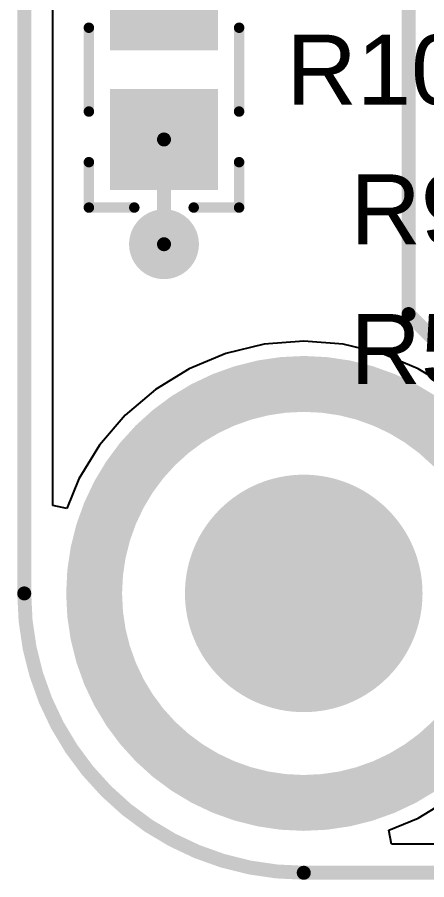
# Model space of a CAD drawing. Header units: inches. Extents: x -1.5 to 75.1, y -0.1 to 70.1.
# Drawn here: x -0.1 to 5.76, y -0.1 to 12.25 of the extents above; entities that cross this region are included whole.
import ezdxf

# ---------------------------------------------------------------- set-up
doc = ezdxf.new("R2010")
doc.units = ezdxf.units.IN
for name, color, linetype in [('Bottom Layer', 5, 'Continuous'), ('Bottom Solder', 6, 'Continuous'), ('Keep-Out Layer', 6, 'Continuous'), ('Mechanical 4', 56, 'Continuous'), ('Pad Holes', 156, 'Continuous'), ('Top Layer', 1, 'Continuous'), ('Top Overlay', 2, 'Continuous'), ('Top Paste', 8, 'Continuous'), ('Top Solder', 216, 'Continuous'), ('Via Holes', 16, 'Continuous')]:
    doc.layers.add(name, color=color, linetype=linetype)
doc.styles.add('Arial', font='', dxfattribs={"height": 0.2})
doc.styles.get('Arial').set_extended_font_data('Arial')

# ---------------------------------------------------------------- blocks, each defined once
blk = doc.blocks.new('0805D_148')
at = {"layer": 'Top Layer'}
for points in [[(-1.70000041, -0.7499997700000002), (-1.70000041, 0.7499997699999997), (-0.3000006700000001, 0.7499997700000002), (-0.3000006699999999, -0.7499997699999997)], [(0.3000006700000001, -0.7499997700000002), (0.3000006699999999, 0.7499997699999997), (1.70000041, 0.7499997700000002), (1.70000041, -0.7499997699999997)]]:
    blk.add_hatch(color=1, dxfattribs=at).paths.add_polyline_path(points)
at = {"layer": 'Top Paste'}
for points in [[(-1.70000041, -0.7499997700000002), (-1.70000041, 0.7499997699999997), (-0.3000006700000001, 0.7499997700000002), (-0.3000006699999999, -0.7499997699999997)], [(0.3000006700000001, -0.7499997700000002), (0.3000006699999999, 0.7499997699999997), (1.70000041, 0.7499997700000002), (1.70000041, -0.7499997699999997)]]:
    blk.add_hatch(color=8, dxfattribs=at).paths.add_polyline_path(points)
at = {"layer": 'Top Solder'}
for points in [[(-1.72500163, -0.7750009900000001), (-1.72500163, 0.7750009899999998), (-0.2749994500000001, 0.7750009900000001), (-0.2749994499999999, -0.7750009899999998)], [(0.2749994500000001, -0.7750009900000001), (0.2749994499999999, 0.7750009899999998), (1.72500163, 0.7750009900000001), (1.72500163, -0.7750009899999998)]]:
    blk.add_hatch(color=216, dxfattribs=at).paths.add_polyline_path(points)
at = {"layer": 'Top Overlay'}
for points in [[(0.5999987999999999, 1.07499912, 0.1499997, 0.1499997, 0), (-0.5999987999999999, 1.07499912, 0.1499997, 0.1499997, 0)], [(1.97499986, 1.07499912, 0.1499997, 0.1499997, 0), (1.32500116, 1.07499912, 0.1499997, 0.1499997, 0)], [(1.97499986, 0.4250004199999999, 0.1499997, 0.1499997, 0), (1.97499986, 1.07499912, 0.1499997, 0.1499997, 0)], [(1.97499986, -1.07499912, 0.1499997, 0.1499997, 0), (1.97499986, -0.4250004199999999, 0.1499997, 0.1499997, 0)], [(0.5999987999999999, -1.07499912, 0.1499997, 0.1499997, 0), (-0.5999987999999999, -1.07499912, 0.1499997, 0.1499997, 0)], [(1.97499986, -1.07499912, 0.1499997, 0.1499997, 0), (1.32500116, -1.07499912, 0.1499997, 0.1499997, 0)]]:
    blk.add_lwpolyline(points, format="xyseb", dxfattribs=at)
for points in [[(-0.63749936, 1.07499912, 0.07499858, 0.07499858, 1), (-0.56249824, 1.07499912, 0.07499858, 0.07499858, 1)], [(0.56249824, 1.07499912, 0.07499858, 0.07499858, 1), (0.63749936, 1.07499912, 0.07499858, 0.07499858, 1)], [(1.2875006, 1.07499912, 0.07499858, 0.07499858, 1), (1.36250172, 1.07499912, 0.07499858, 0.07499858, 1)], [(1.9374993, 1.07499912, 0.07499858, 0.07499858, 1), (2.01250042, 1.07499912, 0.07499858, 0.07499858, 1)], [(1.9374993, 1.07499912, 0.07499858, 0.07499858, 1), (2.01250042, 1.07499912, 0.07499858, 0.07499858, 1)], [(1.9374993, 0.4250004199999999, 0.07499858, 0.07499858, 1), (2.01250042, 0.4250004199999999, 0.07499858, 0.07499858, 1)], [(1.9374993, -0.4250004199999999, 0.07499858, 0.07499858, 1), (2.01250042, -0.4250004199999999, 0.07499858, 0.07499858, 1)], [(-0.63749936, -1.07499912, 0.07499858, 0.07499858, 1), (-0.56249824, -1.07499912, 0.07499858, 0.07499858, 1)], [(0.56249824, -1.07499912, 0.07499858, 0.07499858, 1), (0.63749936, -1.07499912, 0.07499858, 0.07499858, 1)], [(1.2875006, -1.07499912, 0.07499858, 0.07499858, 1), (1.36250172, -1.07499912, 0.07499858, 0.07499858, 1)], [(1.9374993, -1.07499912, 0.07499858, 0.07499858, 1), (2.01250042, -1.07499912, 0.07499858, 0.07499858, 1)], [(1.9374993, -1.07499912, 0.07499858, 0.07499858, 1), (2.01250042, -1.07499912, 0.07499858, 0.07499858, 1)]]:
    blk.add_lwpolyline(points, format="xyseb", close=True, dxfattribs=at)

msp = doc.modelspace()

# ---------------------------------------------------------------- hatches: boundary and pattern name
at = {"layer": 'Bottom Layer'}
h = msp.add_hatch(color=5, dxfattribs=at)
edge = h.paths.add_edge_path()
edge.add_arc((2.00000108, 8.99999978), 0.499999, 0, 360)
at = {"layer": 'Bottom Solder'}
h = msp.add_hatch(color=6, dxfattribs=at)
edge = h.paths.add_edge_path()
edge.add_arc((3.99999962, 3.99999962), 1.69999914, 0, 360)
at = {"layer": 'Pad Holes'}
h = msp.add_hatch(color=7, dxfattribs=at)
edge = h.paths.add_edge_path()
edge.add_arc((3.99999962, 3.99999962), 1.59999934, 0, 360)
at = {"layer": 'Top Layer'}
h = msp.add_hatch(color=1, dxfattribs=at)
edge = h.paths.add_edge_path()
edge.add_arc((2.00000108, 8.99999978), 0.499999, 0, 360)
at = {"layer": 'Top Solder'}
h = msp.add_hatch(color=216, dxfattribs=at)
edge = h.paths.add_edge_path()
edge.add_arc((3.99999962, 3.99999962), 1.69999914, 0, 360)
at = {"layer": 'Via Holes'}
h = msp.add_hatch(color=7, dxfattribs=at)
edge = h.paths.add_edge_path()
edge.add_arc((2.00000108, 8.99999978), 0.2499995, 0, 360)

# ---------------------------------------------------------------- linework, layer by layer
at = {"layer": 'Bottom Layer'}
for p, q in [((0.4078224, 5.25759426), (0.4078224, 64.74240544)), ((3.43509346, 7.56667016), (2.88409888, 7.4343895)), ((3.99999962, 7.611130319999999), (3.43509346, 7.56667016)), ((4.56490578, 7.56667016), (3.99999962, 7.611130319999999)), ((5.115900359999999, 7.4343895), (4.56490578, 7.56667016)), ((2.88409888, 7.4343895), (2.36057948, 7.21753954)), ((5.63941976, 7.21753954), (5.115900359999999, 7.4343895)), ((2.36057948, 7.21753954), (1.87743084, 6.921466979999999)), ((6.1225684, 6.921466979999999), (5.63941976, 7.21753954)), ((1.87743084, 6.921466979999999), (1.44654524, 6.553454)), ((1.44654524, 6.553454), (1.07853226, 6.1225684)), ((1.07853226, 6.1225684), (0.7824597, 5.63941976)), ((0.7824597, 5.63941976), (0.607822, 5.21781024)), ((0.607822, 5.21781024), (0.4078224, 5.25759426)), ((5.63941976, 0.7824597), (6.1225684, 1.07853226)), ((5.21781024, 0.607822), (5.63941976, 0.7824597)), ((5.25759426, 0.4078224), (5.21781024, 0.607822)), ((69.7424056, 0.4078224), (5.25759426, 0.4078224))]:
    msp.add_line(p, q, dxfattribs=at)
at = {"layer": 'Keep-Out Layer'}
for points in [[(6.9999987, 3.99999962, 0.8000009399999999, 0.8000009399999999, 1), (1.00000054, 3.99999962, 0.8000009399999999, 0.8000009399999999, 1)], [(0.8000009399999999, 3.99999962, 0.3999992, 0.3999992, 1), (1.20000014, 3.99999962, 0.3999992, 0.3999992, 1)]]:
    msp.add_lwpolyline(points, format="xyseb", close=True, dxfattribs=at)
at = {"layer": 'Mechanical 4'}
for points in [[(0, 3.99999962, 0.1999996, 0.1999996, 0), (0, 66.00000007999999, 0.1999996, 0.1999996, 0)], [(3.99999962, 0, 0.1999996, 0.1999996, -0.4142135623730951), (0, 3.99999962, 0.1999996, 0.1999996, 0)], [(3.99999962, 0, 0.1999996, 0.1999996, 0), (71.00000023999999, 0, 0.1999996, 0.1999996, 0)]]:
    msp.add_lwpolyline(points, format="xyseb", dxfattribs=at)
for points in [[(-0.0499999, 3.99999962, 0.0999998, 0.0999998, 1), (0.0499999, 3.99999962, 0.0999998, 0.0999998, 1)], [(-0.0499999, 3.99999962, 0.0999998, 0.0999998, 1), (0.0499999, 3.99999962, 0.0999998, 0.0999998, 1)], [(3.94999972, 0, 0.0999998, 0.0999998, 1), (4.04999952, 0, 0.0999998, 0.0999998, 1)], [(3.94999972, 0, 0.0999998, 0.0999998, 1), (4.04999952, 0, 0.0999998, 0.0999998, 1)]]:
    msp.add_lwpolyline(points, format="xyseb", close=True, dxfattribs=at)
at = {"layer": 'Top Layer'}
for points in [[(5.49999916, 8.00000178, 0.1999996, 0.1999996, 0), (5.49999916, 15.69999908, 0.1999996, 0.1999996, 0)], [(1.99999854, 10.49999678, 0.1999996, 0.1999996, 0), (2.00000108, 10.49999424, 0.1999996, 0.1999996, 0)], [(2.00000108, 8.99999978, 0.1999996, 0.1999996, 0), (2.00000108, 10.49999424, 0.1999996, 0.1999996, 0)], [(5.49999916, 8.00000178, 0.1999996, 0.1999996, 0), (11.04062054, 2.4593804, 0.1999996, 0.1999996, 0)]]:
    msp.add_lwpolyline(points, format="xyseb", dxfattribs=at)
for points in [[(1.94999864, 10.49999678, 0.0999998, 0.0999998, 1), (2.04999844, 10.49999678, 0.0999998, 0.0999998, 1)], [(1.95000118, 10.49999424, 0.0999998, 0.0999998, 1), (2.05000098, 10.49999424, 0.0999998, 0.0999998, 1)], [(1.95000118, 10.49999424, 0.0999998, 0.0999998, 1), (2.05000098, 10.49999424, 0.0999998, 0.0999998, 1)], [(1.95000118, 8.99999978, 0.0999998, 0.0999998, 1), (2.05000098, 8.99999978, 0.0999998, 0.0999998, 1)], [(5.44999926, 8.00000178, 0.0999998, 0.0999998, 1), (5.549999059999999, 8.00000178, 0.0999998, 0.0999998, 1)], [(5.44999926, 8.00000178, 0.0999998, 0.0999998, 1), (5.549999059999999, 8.00000178, 0.0999998, 0.0999998, 1)]]:
    msp.add_lwpolyline(points, format="xyseb", close=True, dxfattribs=at)

# ---------------------------------------------------------------- block references
at = {"rotation": 270}
msp.add_blockref('0805D_148', (1.99999854, 11.49999732), dxfattribs=at)

# ---------------------------------------------------------------- texts
at = {"layer": 'Top Overlay', "style": 'Arial'}
for s, p in [('R10', (3.75040398, 11.00016088)), ('R9', (4.666935039999999, 9.0001598)), ('R5', (4.666935039999999, 7.000161259999999))]:
    msp.add_text(s, height=1.00000054, dxfattribs=at).set_placement(p)

doc.saveas('drawing.dxf')
